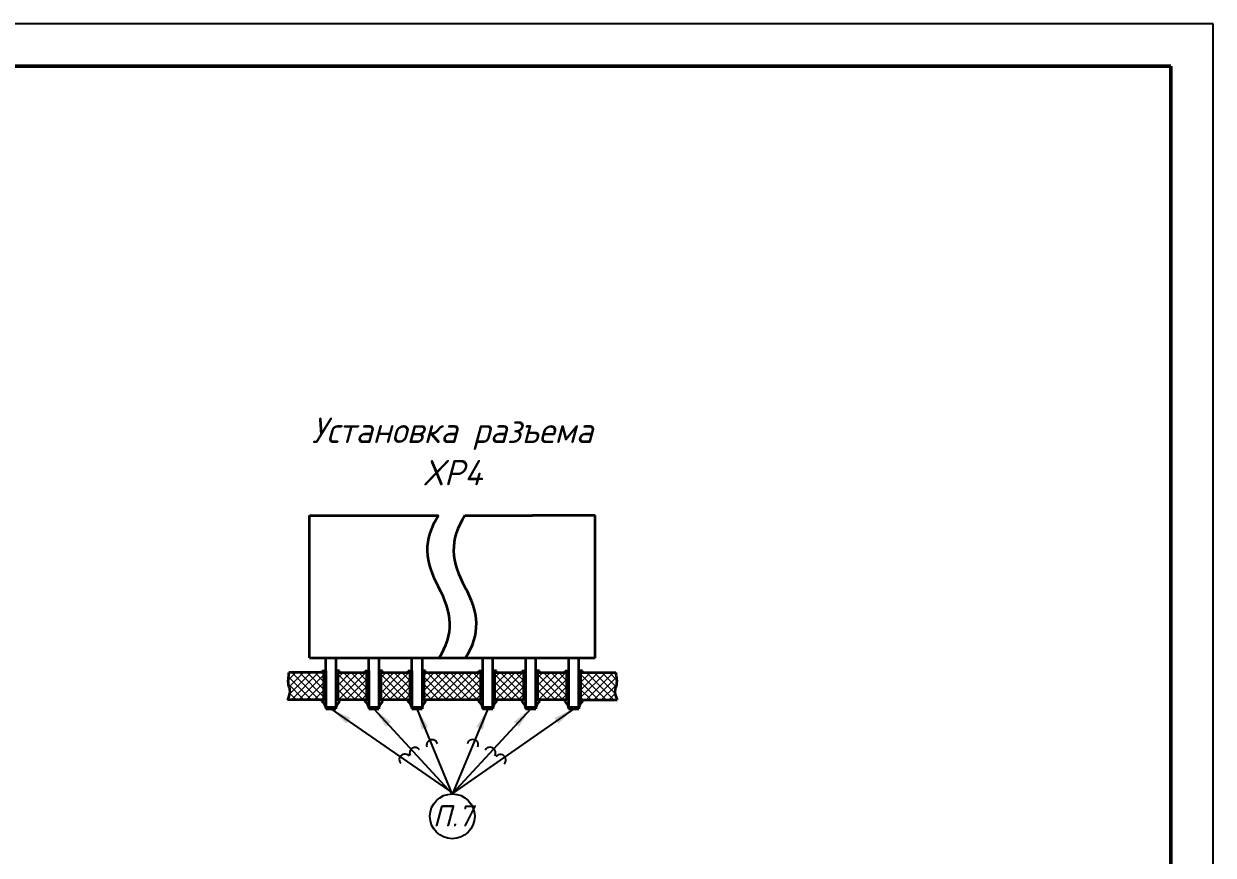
# Model space of a CAD drawing. Header units: inches. Extents: x -14 to 5184, y -66 to 1689.
# Drawn here: x 2976.3 to 3116.8, y 1157.1 to 1255.2 of the extents above; entities that cross this region are included whole.
import ezdxf

# ---------------------------------------------------------------- set-up
doc = ezdxf.new("R2010")
doc.units = ezdxf.units.IN
doc.header["$MEASUREMENT"] = 0
for name, color, linetype, lineweight in [('Видимые тонкие (ГОСТ)', 7, 'Continuous', 25), ('Видимый контур (ГОСТ)', 7, 'Continuous', 50), ('Текст', 7, 'Continuous', 15)]:
    doc.layers.add(name, color=color, linetype=linetype, lineweight=lineweight)
doc.styles.add('GOST-3.5', font='ISOCPEUR.TTF', dxfattribs={"width": 0.8, "oblique": 15, "height": 3.5})
doc.styles.add('GOSTcomon', font='ISOCPEUI.TTF')
doc.styles.add('Standart 3.0', font='gost_b.ttf', dxfattribs={"oblique": 15, "height": 3})
doc.dimstyles.new('Copy of GOST-Angular', dxfattribs={"dimtxt": 5, "dimasz": 2.5, "dimexe": 1, "dimexo": 0, "dimgap": 1.5, "dimtad": 1, "dimtoh": 1, "dimdec": 1, "dimzin": 0, "dimdsep": 46, "dimtxsty": 'GOST-3.5', "dimcen": -3, "dimdle": 1.25, "dimadec": 0, "dimazin": 0, "dimtfac": 0.75, "dimtdec": 1, "dimtmove": 0, "dimatfit": 3, "dimfxl": 1, "dimtvp": 1.5, "dimtolj": 1, "dimtzin": 0, "dimarcsym": 0})
pattern_1 = [(45, (-933.2097, -1208.7201), (-0.44901281, 0.44901281), []), (135, (-933.2097, -1208.7201), (-0.44901281, -0.44901281), [])]

msp = doc.modelspace()

# ---------------------------------------------------------------- hatches: boundary and pattern name
at = {"lineweight": 9, "transparency": 33554607}
h = msp.add_hatch(dxfattribs=at)
h.set_pattern_fill('ANSI37', color=0, scale=0.2)
h.set_pattern_definition([(45, (-757.6479, -1209.8821), (-0.44901281, 0.44901281), []), (135, (-757.6479, -1209.8821), (-0.44901281, -0.44901281), [])])
edge = h.paths.add_edge_path()
edge.add_line((3011.7777, 1178.6477), (3007.6421, 1178.6477))
edge.add_spline(control_points=[(3007.6421, 1178.6477), (3007.5486, 1178.1088), (3007.4299, 1177.4251), (3007.8475, 1176.3907), (3007.6343, 1175.8399), (3007.4757, 1175.4302)], knot_values=[0, 0, 0, 0, 1.59076821, 2.01775087, 3.25850238, 3.25850238, 3.25850238, 3.25850238], degree=3, periodic=0)
edge.add_line((3007.4757, 1175.4302), (3011.7777, 1175.4302))
edge.add_line((3011.7777, 1175.4302), (3011.7777, 1178.6477))
at = {"lineweight": 9, "ltscale": 2, "transparency": 33554607}
h = msp.add_hatch(dxfattribs=at)
h.set_pattern_fill('ANSI31', color=256, scale=2.145)
h.set_pattern_definition([(45, (-3183.63705, -423.92397), (-0.189593006, 0.189593006), [])])
edge = h.paths.add_edge_path()
edge.add_line((3011.9922, 1178.8622), (3011.9922, 1174.5799))
edge.add_arc((3010.742, 1174.1989), 1.307, 16.947489, 51.07197)
edge.add_line((3011.5632, 1178.8622), (3011.9922, 1178.8622))
edge.add_line((3011.5632, 1178.6477), (3011.5632, 1178.8622))
edge.add_line((3011.7777, 1178.6477), (3011.5632, 1178.6477))
edge.add_line((3011.7777, 1175.4302), (3011.7777, 1178.6477))
edge.add_line((3011.5632, 1175.4302), (3011.7777, 1175.4302))
edge.add_line((3011.5632, 1175.2157), (3011.5632, 1175.4302))
h = msp.add_hatch(dxfattribs=at)
h.set_pattern_fill('ANSI31', color=256, scale=2.145)
h.set_pattern_definition([(45, (-3182.43705, -423.92397), (-0.189593006, 0.189593006), [])])
edge = h.paths.add_edge_path()
edge.add_line((3013.1922, 1178.8622), (3013.1922, 1174.5799))
edge.add_arc((3014.4425, 1174.1989), 1.307, 128.92803, 163.052511)
edge.add_line((3013.6212, 1178.8622), (3013.1922, 1178.8622))
edge.add_line((3013.6212, 1178.6477), (3013.6212, 1178.8622))
edge.add_line((3013.4067, 1178.6477), (3013.6212, 1178.6477))
edge.add_line((3013.4067, 1175.4302), (3013.4067, 1178.6477))
edge.add_line((3013.6212, 1175.4302), (3013.4067, 1175.4302))
edge.add_line((3013.6212, 1175.2157), (3013.6212, 1175.4302))
at = {"lineweight": 9, "transparency": 33554607}
h = msp.add_hatch(dxfattribs=at)
h.set_pattern_fill('ANSI37', color=0, scale=0.2)
h.set_pattern_definition(pattern_1)
h.paths.add_polyline_path([(3013.4067, 1178.6477), (3016.8577, 1178.6477), (3016.8577, 1175.4302), (3013.4067, 1175.4302)])
at = {"lineweight": 9, "ltscale": 2, "transparency": 33554607}
h = msp.add_hatch(dxfattribs=at)
h.set_pattern_fill('ANSI31', color=256, scale=2.145)
h.set_pattern_definition([(45, (-3178.55705, -423.92397), (-0.189593006, 0.189593006), [])])
edge = h.paths.add_edge_path()
edge.add_line((3017.0722, 1178.8622), (3017.0722, 1174.5799))
edge.add_arc((3015.822, 1174.1989), 1.307, 16.947489, 51.07197)
edge.add_line((3016.6432, 1178.8622), (3017.0722, 1178.8622))
edge.add_line((3016.6432, 1178.6477), (3016.6432, 1178.8622))
edge.add_line((3016.8577, 1178.6477), (3016.6432, 1178.6477))
edge.add_line((3016.8577, 1175.4302), (3016.8577, 1178.6477))
edge.add_line((3016.6432, 1175.4302), (3016.8577, 1175.4302))
edge.add_line((3016.6432, 1175.2157), (3016.6432, 1175.4302))
h = msp.add_hatch(dxfattribs=at)
h.set_pattern_fill('ANSI31', color=256, scale=2.145)
h.set_pattern_definition([(45, (-3177.35705, -423.92397), (-0.189593006, 0.189593006), [])])
edge = h.paths.add_edge_path()
edge.add_line((3018.2722, 1178.8622), (3018.2722, 1174.5799))
edge.add_arc((3019.5225, 1174.1989), 1.307, 128.92803, 163.052511)
edge.add_line((3018.7012, 1178.8622), (3018.2722, 1178.8622))
edge.add_line((3018.7012, 1178.6477), (3018.7012, 1178.8622))
edge.add_line((3018.4867, 1178.6477), (3018.7012, 1178.6477))
edge.add_line((3018.4867, 1175.4302), (3018.4867, 1178.6477))
edge.add_line((3018.7012, 1175.4302), (3018.4867, 1175.4302))
edge.add_line((3018.7012, 1175.2157), (3018.7012, 1175.4302))
at = {"lineweight": 9, "transparency": 33554607}
h = msp.add_hatch(dxfattribs=at)
h.set_pattern_fill('ANSI37', color=0, scale=0.2)
h.set_pattern_definition([(45, (-928.1297, -1208.7201), (-0.44901281, 0.44901281), []), (135, (-928.1297, -1208.7201), (-0.44901281, -0.44901281), [])])
h.paths.add_polyline_path([(3018.4867, 1178.6477), (3021.9377, 1178.6477), (3021.9377, 1175.4302), (3018.4867, 1175.4302)])
at = {"lineweight": 9, "ltscale": 2, "transparency": 33554607}
h = msp.add_hatch(dxfattribs=at)
h.set_pattern_fill('ANSI31', color=256, scale=2.145)
h.set_pattern_definition([(45, (-3173.47705, -423.92397), (-0.189593006, 0.189593006), [])])
edge = h.paths.add_edge_path()
edge.add_line((3022.1522, 1178.8622), (3022.1522, 1174.5799))
edge.add_arc((3020.902, 1174.1989), 1.307, 16.947489, 51.07197)
edge.add_line((3021.7232, 1178.8622), (3022.1522, 1178.8622))
edge.add_line((3021.7232, 1178.6477), (3021.7232, 1178.8622))
edge.add_line((3021.9377, 1178.6477), (3021.7232, 1178.6477))
edge.add_line((3021.9377, 1175.4302), (3021.9377, 1178.6477))
edge.add_line((3021.7232, 1175.4302), (3021.9377, 1175.4302))
edge.add_line((3021.7232, 1175.2157), (3021.7232, 1175.4302))
h = msp.add_hatch(dxfattribs=at)
h.set_pattern_fill('ANSI31', color=256, scale=2.145)
h.set_pattern_definition([(45, (-3172.27705, -423.92397), (-0.189593006, 0.189593006), [])])
edge = h.paths.add_edge_path()
edge.add_line((3023.3522, 1178.8622), (3023.3522, 1174.5799))
edge.add_arc((3024.6025, 1174.1989), 1.307, 128.92803, 163.052511)
edge.add_line((3023.7812, 1178.8622), (3023.3522, 1178.8622))
edge.add_line((3023.7812, 1178.6477), (3023.7812, 1178.8622))
edge.add_line((3023.5667, 1178.6477), (3023.7812, 1178.6477))
edge.add_line((3023.5667, 1175.4302), (3023.5667, 1178.6477))
edge.add_line((3023.7812, 1175.4302), (3023.5667, 1175.4302))
edge.add_line((3023.7812, 1175.2157), (3023.7812, 1175.4302))
at = {"lineweight": 9, "transparency": 33554607}
h = msp.add_hatch(dxfattribs=at)
h.set_pattern_fill('ANSI37', color=0, scale=0.2)
h.set_pattern_definition(pattern_1)
h.paths.add_polyline_path([(3023.5667, 1178.6477), (3030.2942, 1178.6477), (3030.2942, 1175.4302), (3023.5667, 1175.4302)])
at = {"lineweight": 9, "ltscale": 2, "transparency": 33554607}
h = msp.add_hatch(dxfattribs=at)
h.set_pattern_fill('ANSI31', color=256, scale=2.145)
h.set_pattern_definition([(45, (-3165.12058, -423.92397), (-0.189593006, 0.189593006), [])])
edge = h.paths.add_edge_path()
edge.add_line((3030.5087, 1178.8622), (3030.5087, 1174.5799))
edge.add_arc((3029.2584, 1174.1989), 1.307, 16.947489, 51.07197)
edge.add_line((3030.0797, 1178.8622), (3030.5087, 1178.8622))
edge.add_line((3030.0797, 1178.6477), (3030.0797, 1178.8622))
edge.add_line((3030.2942, 1178.6477), (3030.0797, 1178.6477))
edge.add_line((3030.2942, 1175.4302), (3030.2942, 1178.6477))
edge.add_line((3030.0797, 1175.4302), (3030.2942, 1175.4302))
edge.add_line((3030.0797, 1175.2157), (3030.0797, 1175.4302))
h = msp.add_hatch(dxfattribs=at)
h.set_pattern_fill('ANSI31', color=256, scale=2.145)
h.set_pattern_definition([(45, (-3163.92058, -423.92397), (-0.189593006, 0.189593006), [])])
edge = h.paths.add_edge_path()
edge.add_line((3031.7087, 1178.8622), (3031.7087, 1174.5799))
edge.add_arc((3032.959, 1174.1989), 1.307, 128.92803, 163.052511)
edge.add_line((3032.1377, 1178.8622), (3031.7087, 1178.8622))
edge.add_line((3032.1377, 1178.6477), (3032.1377, 1178.8622))
edge.add_line((3031.9232, 1178.6477), (3032.1377, 1178.6477))
edge.add_line((3031.9232, 1175.4302), (3031.9232, 1178.6477))
edge.add_line((3032.1377, 1175.4302), (3031.9232, 1175.4302))
edge.add_line((3032.1377, 1175.2157), (3032.1377, 1175.4302))
at = {"lineweight": 9, "transparency": 33554607}
h = msp.add_hatch(dxfattribs=at)
h.set_pattern_fill('ANSI37', color=0, scale=0.2)
h.set_pattern_definition([(45, (-914.6932, -1208.7201), (-0.44901281, 0.44901281), []), (135, (-914.6932, -1208.7201), (-0.44901281, -0.44901281), [])])
h.paths.add_polyline_path([(3031.9232, 1178.6477), (3035.3742, 1178.6477), (3035.3742, 1175.4302), (3031.9232, 1175.4302)])
at = {"lineweight": 9, "ltscale": 2, "transparency": 33554607}
h = msp.add_hatch(dxfattribs=at)
h.set_pattern_fill('ANSI31', color=256, scale=2.145)
h.set_pattern_definition([(45, (-3160.04058, -423.92397), (-0.189593006, 0.189593006), [])])
edge = h.paths.add_edge_path()
edge.add_line((3035.5887, 1178.8622), (3035.5887, 1174.5799))
edge.add_arc((3034.3384, 1174.1989), 1.307, 16.947489, 51.07197)
edge.add_line((3035.1597, 1178.8622), (3035.5887, 1178.8622))
edge.add_line((3035.1597, 1178.6477), (3035.1597, 1178.8622))
edge.add_line((3035.3742, 1178.6477), (3035.1597, 1178.6477))
edge.add_line((3035.3742, 1175.4302), (3035.3742, 1178.6477))
edge.add_line((3035.1597, 1175.4302), (3035.3742, 1175.4302))
edge.add_line((3035.1597, 1175.2157), (3035.1597, 1175.4302))
h = msp.add_hatch(dxfattribs=at)
h.set_pattern_fill('ANSI31', color=256, scale=2.145)
h.set_pattern_definition([(45, (-3158.84058, -423.92397), (-0.189593006, 0.189593006), [])])
edge = h.paths.add_edge_path()
edge.add_line((3036.7887, 1178.8622), (3036.7887, 1174.5799))
edge.add_arc((3038.039, 1174.1989), 1.307, 128.92803, 163.052511)
edge.add_line((3037.2177, 1178.8622), (3036.7887, 1178.8622))
edge.add_line((3037.2177, 1178.6477), (3037.2177, 1178.8622))
edge.add_line((3037.0032, 1178.6477), (3037.2177, 1178.6477))
edge.add_line((3037.0032, 1175.4302), (3037.0032, 1178.6477))
edge.add_line((3037.2177, 1175.4302), (3037.0032, 1175.4302))
edge.add_line((3037.2177, 1175.2157), (3037.2177, 1175.4302))
at = {"lineweight": 9, "transparency": 33554607}
h = msp.add_hatch(dxfattribs=at)
h.set_pattern_fill('ANSI37', color=0, scale=0.2)
h.set_pattern_definition([(45, (-909.6132, -1208.7201), (-0.44901281, 0.44901281), []), (135, (-909.6132, -1208.7201), (-0.44901281, -0.44901281), [])])
h.paths.add_polyline_path([(3037.0032, 1178.6477), (3040.4542, 1178.6477), (3040.4542, 1175.4302), (3037.0032, 1175.4302)])
at = {"lineweight": 9, "ltscale": 2, "transparency": 33554607}
h = msp.add_hatch(dxfattribs=at)
h.set_pattern_fill('ANSI31', color=256, scale=2.145)
h.set_pattern_definition([(45, (-3154.96058, -423.92397), (-0.189593006, 0.189593006), [])])
edge = h.paths.add_edge_path()
edge.add_line((3040.6687, 1178.8622), (3040.6687, 1174.5799))
edge.add_arc((3039.4184, 1174.1989), 1.307, 16.947489, 51.07197)
edge.add_line((3040.2397, 1178.8622), (3040.6687, 1178.8622))
edge.add_line((3040.2397, 1178.6477), (3040.2397, 1178.8622))
edge.add_line((3040.4542, 1178.6477), (3040.2397, 1178.6477))
edge.add_line((3040.4542, 1175.4302), (3040.4542, 1178.6477))
edge.add_line((3040.2397, 1175.4302), (3040.4542, 1175.4302))
edge.add_line((3040.2397, 1175.2157), (3040.2397, 1175.4302))
h = msp.add_hatch(dxfattribs=at)
h.set_pattern_fill('ANSI31', color=256, scale=2.145)
h.set_pattern_definition([(45, (-3153.76058, -423.92397), (-0.189593006, 0.189593006), [])])
edge = h.paths.add_edge_path()
edge.add_line((3041.8687, 1178.8622), (3041.8687, 1174.5799))
edge.add_arc((3043.119, 1174.1989), 1.307, 128.92803, 163.052511)
edge.add_line((3042.2977, 1178.8622), (3041.8687, 1178.8622))
edge.add_line((3042.2977, 1178.6477), (3042.2977, 1178.8622))
edge.add_line((3042.0832, 1178.6477), (3042.2977, 1178.6477))
edge.add_line((3042.0832, 1175.4302), (3042.0832, 1178.6477))
edge.add_line((3042.2977, 1175.4302), (3042.0832, 1175.4302))
edge.add_line((3042.2977, 1175.2157), (3042.2977, 1175.4302))
at = {"lineweight": 9, "transparency": 33554607}
h = msp.add_hatch(dxfattribs=at)
h.set_pattern_fill('ANSI37', color=0, scale=0.2)
h.set_pattern_definition([(45, (-727.34244, -1209.8821), (-0.44901281, 0.44901281), []), (135, (-727.34244, -1209.8821), (-0.44901281, -0.44901281), [])])
edge = h.paths.add_edge_path()
edge.add_line((3042.0832, 1178.6477), (3046.2188, 1178.6477))
edge.add_spline(control_points=[(3046.2188, 1178.6477), (3046.3123, 1178.1088), (3046.431, 1177.4251), (3046.0134, 1176.3907), (3046.2266, 1175.8399), (3046.3852, 1175.4302)], knot_values=[0, 0, 0, 0, 1.59076821, 2.01775087, 3.25850238, 3.25850238, 3.25850238, 3.25850238], degree=3, periodic=0)
edge.add_line((3046.3852, 1175.4302), (3042.0832, 1175.4302))
edge.add_line((3042.0832, 1175.4302), (3042.0832, 1178.6477))
h = msp.add_hatch(dxfattribs=at)
h.set_pattern_fill('ANSI31', color=0, scale=0.07)
h.set_pattern_definition([(45, (-933.20968, -1208.72009), (-0.157154482, 0.157154482), [])])
h.paths.add_polyline_path([(3011.9922, 1174.5799), (3013.1922, 1174.5799), (3013.1922, 1174.3799), (3011.9922, 1174.3799)])
h = msp.add_hatch(dxfattribs=at)
h.set_pattern_fill('ANSI31', color=0, scale=0.07)
h.set_pattern_definition([(45, (-928.12968, -1208.72009), (-0.157154482, 0.157154482), [])])
h.paths.add_polyline_path([(3017.0722, 1174.5799), (3018.2722, 1174.5799), (3018.2722, 1174.3799), (3017.0722, 1174.3799)])
h = msp.add_hatch(dxfattribs=at)
h.set_pattern_fill('ANSI31', color=0, scale=0.07)
h.set_pattern_definition([(45, (-923.04968, -1208.72009), (-0.157154482, 0.157154482), [])])
h.paths.add_polyline_path([(3022.1522, 1174.5799), (3023.3522, 1174.5799), (3023.3522, 1174.3799), (3022.1522, 1174.3799)])
h = msp.add_hatch(dxfattribs=at)
h.set_pattern_fill('ANSI31', color=0, scale=0.07)
h.set_pattern_definition([(45, (-914.6932, -1208.72009), (-0.157154482, 0.157154482), [])])
h.paths.add_polyline_path([(3030.5087, 1174.5799), (3031.7087, 1174.5799), (3031.7087, 1174.3799), (3030.5087, 1174.3799)])
h = msp.add_hatch(dxfattribs=at)
h.set_pattern_fill('ANSI31', color=0, scale=0.07)
h.set_pattern_definition([(45, (-909.6132, -1208.72009), (-0.157154482, 0.157154482), [])])
h.paths.add_polyline_path([(3035.5887, 1174.5799), (3036.7887, 1174.5799), (3036.7887, 1174.3799), (3035.5887, 1174.3799)])
h = msp.add_hatch(dxfattribs=at)
h.set_pattern_fill('ANSI31', color=0, scale=0.07)
h.set_pattern_definition([(45, (-904.5332, -1208.72009), (-0.157154482, 0.157154482), [])])
h.paths.add_polyline_path([(3040.6687, 1174.5799), (3041.8687, 1174.5799), (3041.8687, 1174.3799), (3040.6687, 1174.3799)])

# ---------------------------------------------------------------- linework, layer by layer
at = {"lineweight": 35, "transparency": 33554607}
for p, q in [((3010.0522, 1180.3799), (3010.0522, 1197.1799)), ((3041.468, 1197.1799), (3036.388, 1197.1799)), ((3043.8087, 1197.1799), (3041.468, 1197.1799)), ((3043.8087, 1180.3799), (3043.8087, 1197.1799)), ((3011.9922, 1174.5799), (3011.9922, 1180.3799)), ((3013.1922, 1180.3799), (3013.1922, 1174.5799)), ((3017.0722, 1174.5799), (3017.0722, 1180.3799)), ((3017.0722, 1174.5799), (3017.0722, 1180.3799)), ((3018.2722, 1180.3799), (3018.2722, 1174.5799)), ((3018.2722, 1180.3799), (3018.2722, 1174.5799)), ((3022.1522, 1174.5799), (3022.1522, 1180.3799)), ((3023.3522, 1180.3799), (3023.3522, 1174.5799)), ((3030.5087, 1180.3799), (3030.5087, 1174.5799)), ((3031.7087, 1174.5799), (3031.7087, 1180.3799)), ((3035.5887, 1180.3799), (3035.5887, 1174.5799)), ((3035.5887, 1180.3799), (3035.5887, 1174.5799)), ((3036.7887, 1180.3799), (3040.6687, 1180.3799)), ((3036.7887, 1174.5799), (3036.7887, 1180.3799)), ((3036.7887, 1174.5799), (3036.7887, 1180.3799)), ((3040.6687, 1180.3799), (3040.6687, 1174.5799)), ((3041.8687, 1174.5799), (3041.8687, 1180.3799)), ((3041.8687, 1180.3799), (3043.8087, 1180.3799))]:
    msp.add_line(p, q, dxfattribs=at)
at = {"color": 0, "lineweight": 35, "transparency": 33554607}
for p, q in [((3010.0522, 1197.1799), (3020.2122, 1197.1799)), ((3015.1322, 1197.1799), (3025.2922, 1197.1799)), ((3028.4161, 1197.1799), (3036.388, 1197.1799)), ((3010.0522, 1180.3799), (3043.8087, 1180.3799)), ((3013.1922, 1180.3799), (3017.0722, 1180.3799)), ((3018.2722, 1180.3799), (3022.1522, 1180.3799)), ((3023.3522, 1180.3799), (3030.5087, 1180.3799)), ((3028.4924, 1180.3799), (3030.5087, 1180.3799)), ((3031.7087, 1180.3799), (3035.5887, 1180.3799)), ((3031.7087, 1180.3799), (3035.5887, 1180.3799)), ((3036.7887, 1180.3799), (3040.6687, 1180.3799)), ((3011.7777, 1178.6477, 0.0993), (3007.6421, 1178.6477, 0.0993)), ((3011.7777, 1178.6477, 0.0993), (3011.7777, 1175.4302, 0.0993)), ((3013.4067, 1178.6477, 0.0993), (3013.4067, 1175.4302, 0.0993)), ((3013.4067, 1178.6477, 0.0993), (3016.8577, 1178.6477, 0.0993)), ((3013.4067, 1175.4302, 0.0993), (3013.4067, 1178.6477, 0.0993)), ((3016.8577, 1178.6477, 0.0993), (3016.8577, 1175.4302, 0.0993)), ((3016.8577, 1178.6477, 0.0993), (3016.8577, 1175.4302, 0.0993)), ((3018.4867, 1178.6477, 0.0993), (3018.4867, 1175.4302, 0.0993)), ((3018.4867, 1178.6477, 0.1987), (3018.4867, 1175.4302, 0.1987)), ((3018.4867, 1178.6477, 0.1987), (3021.9377, 1178.6477, 0.1987)), ((3018.4867, 1175.4302, 0.1987), (3018.4867, 1178.6477, 0.1987)), ((3021.9377, 1178.6477, 0.0993), (3021.9377, 1175.4302, 0.0993)), ((3021.9377, 1178.6477, 0.1987), (3021.9377, 1175.4302, 0.1987)), ((3021.9377, 1178.6477, 0.1987), (3021.9377, 1175.4302, 0.1987)), ((3023.5667, 1178.6477, 0.0993), (3023.5667, 1175.4302, 0.0993)), ((3023.5667, 1178.6477, 0.0993), (3030.2942, 1178.6477, 0.0993)), ((3023.5667, 1175.4302, 0.0993), (3023.5667, 1178.6477, 0.0993)), ((3030.2942, 1178.6477, 0.0993), (3030.2942, 1175.4302, 0.0993)), ((3030.2942, 1178.6477, 0.0993), (3030.2942, 1175.4302, 0.0993)), ((3031.9232, 1178.6477, 0.0993), (3031.9232, 1175.4302, 0.0993)), ((3031.9232, 1178.6477, 0.1987), (3031.9232, 1175.4302, 0.1987)), ((3031.9232, 1178.6477, 0.1987), (3035.3742, 1178.6477, 0.1987)), ((3031.9232, 1175.4302, 0.1987), (3031.9232, 1178.6477, 0.1987)), ((3035.3742, 1178.6477, 0.0993), (3035.3742, 1175.4302, 0.0993)), ((3035.3742, 1178.6477, 0.1987), (3035.3742, 1175.4302, 0.1987)), ((3035.3742, 1178.6477, 0.1987), (3035.3742, 1175.4302, 0.1987)), ((3037.0032, 1178.6477, 0.0993), (3037.0032, 1175.4302, 0.0993)), ((3037.0032, 1178.6477, 0.1987), (3037.0032, 1175.4302, 0.1987)), ((3037.0032, 1178.6477, 0.1987), (3040.4542, 1178.6477, 0.1987)), ((3037.0032, 1175.4302, 0.1987), (3037.0032, 1178.6477, 0.1987)), ((3040.4542, 1178.6477, 0.0993), (3040.4542, 1175.4302, 0.0993)), ((3040.4542, 1178.6477, 0.1987), (3040.4542, 1175.4302, 0.1987)), ((3040.4542, 1178.6477, 0.1987), (3040.4542, 1175.4302, 0.1987)), ((3042.0832, 1178.6477, 0.0993), (3046.2188, 1178.6477, 0.0993)), ((3042.0832, 1178.6477, 0.0993), (3042.0832, 1175.4302, 0.0993)), ((3011.7777, 1175.4302, 0.0993), (3007.4757, 1175.4302, 0.0993)), ((3011.9922, 1174.5799), (3013.1922, 1174.5799)), ((3011.9922, 1174.5799), (3011.9922, 1174.3799)), ((3011.9922, 1174.3799), (3013.1922, 1174.3799)), ((3013.1922, 1174.5799), (3013.1922, 1174.3799)), ((3016.8577, 1175.4302, 0.0993), (3013.4067, 1175.4302, 0.0993)), ((3017.0722, 1174.5799), (3018.2722, 1174.5799)), ((3017.0722, 1174.5799), (3018.2722, 1174.5799)), ((3017.0722, 1174.5799), (3017.0722, 1174.3799)), ((3017.0722, 1174.3799), (3018.2722, 1174.3799)), ((3018.2722, 1174.5799), (3018.2722, 1174.3799)), ((3021.9377, 1175.4302, 0.1987), (3018.4867, 1175.4302, 0.1987)), ((3022.1522, 1174.5799), (3023.3522, 1174.5799)), ((3022.1522, 1174.5799), (3023.3522, 1174.5799)), ((3022.1522, 1174.5799), (3022.1522, 1174.3799)), ((3022.1522, 1174.3799), (3023.3522, 1174.3799)), ((3023.3522, 1174.5799), (3023.3522, 1174.3799)), ((3030.2942, 1175.4302, 0.0993), (3023.5667, 1175.4302, 0.0993)), ((3030.5087, 1174.5799), (3031.7087, 1174.5799)), ((3030.5087, 1174.5799), (3031.7087, 1174.5799)), ((3030.5087, 1174.5799), (3030.5087, 1174.3799)), ((3030.5087, 1174.3799), (3031.7087, 1174.3799)), ((3031.7087, 1174.5799), (3031.7087, 1174.3799)), ((3035.3742, 1175.4302, 0.1987), (3031.9232, 1175.4302, 0.1987)), ((3035.5887, 1174.5799), (3036.7887, 1174.5799)), ((3035.5887, 1174.5799), (3036.7887, 1174.5799)), ((3035.5887, 1174.5799), (3035.5887, 1174.3799)), ((3035.5887, 1174.3799), (3036.7887, 1174.3799)), ((3036.7887, 1174.5799), (3036.7887, 1174.3799)), ((3040.4542, 1175.4302, 0.1987), (3037.0032, 1175.4302, 0.1987)), ((3040.6687, 1174.5799), (3041.8687, 1174.5799)), ((3040.6687, 1174.5799), (3041.8687, 1174.5799)), ((3040.6687, 1174.5799), (3040.6687, 1174.3799)), ((3040.6687, 1174.3799), (3041.8687, 1174.3799)), ((3041.8687, 1174.5799), (3041.8687, 1174.3799)), ((3042.0832, 1175.4302, 0.0993), (3046.3852, 1175.4302, 0.0993))]:
    msp.add_line(p, q, dxfattribs=at)
at = {"lineweight": 35, "ltscale": 2, "transparency": 33554607}
for p, q in [((3011.5632, 1178.6477, 0.0993), (3011.5632, 1178.8622, 0.0993)), ((3011.5632, 1178.8622, 0.0993), (3011.9922, 1178.8622, 0.0993)), ((3011.7777, 1178.6477, 0.0993), (3011.5632, 1178.6477, 0.0993)), ((3011.7777, 1175.4302, 0.0993), (3011.7777, 1178.6477, 0.0993)), ((3011.9922, 1178.8622, 0.0993), (3011.9922, 1174.5799)), ((3013.6212, 1178.8622, 0.0993), (3013.1922, 1178.8622, 0.0993)), ((3013.1922, 1178.8622, 0.0993), (3013.1922, 1174.5799)), ((3013.4067, 1175.4302, 0.0993), (3013.4067, 1178.6477, 0.0993)), ((3013.4067, 1178.6477, 0.0993), (3013.6212, 1178.6477, 0.0993)), ((3013.6212, 1178.6477, 0.0993), (3013.6212, 1178.8622, 0.0993)), ((3016.6432, 1178.6477, 0.0993), (3016.6432, 1178.8622, 0.0993)), ((3016.6432, 1178.8622, 0.0993), (3017.0722, 1178.8622, 0.0993)), ((3016.8577, 1178.6477, 0.0993), (3016.6432, 1178.6477, 0.0993)), ((3016.8577, 1175.4302, 0.0993), (3016.8577, 1178.6477, 0.0993)), ((3017.0722, 1178.8622, 0.0993), (3017.0722, 1174.5799)), ((3018.7012, 1178.8622, 0.0993), (3018.2722, 1178.8622, 0.0993)), ((3018.2722, 1178.8622, 0.0993), (3018.2722, 1174.5799)), ((3018.4867, 1175.4302, 0.0993), (3018.4867, 1178.6477, 0.0993)), ((3018.4867, 1178.6477, 0.0993), (3018.7012, 1178.6477, 0.0993)), ((3018.4867, 1175.4302, 0.1987), (3018.4867, 1178.6477, 0.1987)), ((3018.4867, 1178.6477, 0.1987), (3018.7012, 1178.6477, 0.1987)), ((3018.7012, 1178.6477, 0.0993), (3018.7012, 1178.8622, 0.0993)), ((3021.7232, 1178.6477, 0.0993), (3021.7232, 1178.8622, 0.0993)), ((3021.7232, 1178.8622, 0.0993), (3022.1522, 1178.8622, 0.0993)), ((3021.9377, 1178.6477, 0.0993), (3021.7232, 1178.6477, 0.0993)), ((3021.9377, 1178.6477, 0.1987), (3021.7232, 1178.6477, 0.1987)), ((3021.9377, 1175.4302, 0.0993), (3021.9377, 1178.6477, 0.0993)), ((3021.9377, 1175.4302, 0.1987), (3021.9377, 1178.6477, 0.1987)), ((3022.1522, 1178.8622, 0.0993), (3022.1522, 1174.5799)), ((3023.7812, 1178.8622, 0.0993), (3023.3522, 1178.8622, 0.0993)), ((3023.3522, 1178.8622, 0.0993), (3023.3522, 1174.5799)), ((3023.5667, 1175.4302, 0.0993), (3023.5667, 1178.6477, 0.0993)), ((3023.5667, 1178.6477, 0.0993), (3023.7812, 1178.6477, 0.0993)), ((3023.7812, 1178.6477, 0.0993), (3023.7812, 1178.8622, 0.0993)), ((3030.0797, 1178.6477, 0.0993), (3030.0797, 1178.8622, 0.0993)), ((3030.0797, 1178.8622, 0.0993), (3030.5087, 1178.8622, 0.0993)), ((3030.2942, 1178.6477, 0.0993), (3030.0797, 1178.6477, 0.0993)), ((3030.2942, 1175.4302, 0.0993), (3030.2942, 1178.6477, 0.0993)), ((3030.5087, 1178.8622, 0.0993), (3030.5087, 1174.5799)), ((3032.1377, 1178.8622, 0.0993), (3031.7087, 1178.8622, 0.0993)), ((3031.7087, 1178.8622, 0.0993), (3031.7087, 1174.5799)), ((3031.9232, 1175.4302, 0.0993), (3031.9232, 1178.6477, 0.0993)), ((3031.9232, 1178.6477, 0.0993), (3032.1377, 1178.6477, 0.0993)), ((3031.9232, 1175.4302, 0.1987), (3031.9232, 1178.6477, 0.1987)), ((3031.9232, 1178.6477, 0.1987), (3032.1377, 1178.6477, 0.1987)), ((3032.1377, 1178.6477, 0.0993), (3032.1377, 1178.8622, 0.0993)), ((3035.1597, 1178.6477, 0.0993), (3035.1597, 1178.8622, 0.0993)), ((3035.1597, 1178.8622, 0.0993), (3035.5887, 1178.8622, 0.0993)), ((3035.3742, 1178.6477, 0.0993), (3035.1597, 1178.6477, 0.0993)), ((3035.3742, 1178.6477, 0.1987), (3035.1597, 1178.6477, 0.1987)), ((3035.3742, 1175.4302, 0.0993), (3035.3742, 1178.6477, 0.0993)), ((3035.3742, 1175.4302, 0.1987), (3035.3742, 1178.6477, 0.1987)), ((3035.5887, 1178.8622, 0.0993), (3035.5887, 1174.5799)), ((3037.2177, 1178.8622, 0.0993), (3036.7887, 1178.8622, 0.0993)), ((3036.7887, 1178.8622, 0.0993), (3036.7887, 1174.5799)), ((3037.0032, 1175.4302, 0.0993), (3037.0032, 1178.6477, 0.0993)), ((3037.0032, 1178.6477, 0.0993), (3037.2177, 1178.6477, 0.0993)), ((3037.0032, 1175.4302, 0.1987), (3037.0032, 1178.6477, 0.1987)), ((3037.0032, 1178.6477, 0.1987), (3037.2177, 1178.6477, 0.1987)), ((3037.2177, 1178.6477, 0.0993), (3037.2177, 1178.8622, 0.0993)), ((3040.2397, 1178.6477, 0.0993), (3040.2397, 1178.8622, 0.0993)), ((3040.2397, 1178.8622, 0.0993), (3040.6687, 1178.8622, 0.0993)), ((3040.4542, 1178.6477, 0.0993), (3040.2397, 1178.6477, 0.0993)), ((3040.4542, 1178.6477, 0.1987), (3040.2397, 1178.6477, 0.1987)), ((3040.4542, 1175.4302, 0.0993), (3040.4542, 1178.6477, 0.0993)), ((3040.4542, 1175.4302, 0.1987), (3040.4542, 1178.6477, 0.1987)), ((3040.6687, 1178.8622, 0.0993), (3040.6687, 1174.5799)), ((3042.2977, 1178.8622, 0.0993), (3041.8687, 1178.8622, 0.0993)), ((3041.8687, 1178.8622, 0.0993), (3041.8687, 1174.5799)), ((3042.0832, 1175.4302, 0.0993), (3042.0832, 1178.6477, 0.0993)), ((3042.0832, 1178.6477, 0.0993), (3042.2977, 1178.6477, 0.0993)), ((3042.2977, 1178.6477, 0.0993), (3042.2977, 1178.8622, 0.0993)), ((3011.5632, 1175.2157, 0.0993), (3011.5632, 1175.4302, 0.0993)), ((3011.5632, 1175.4302, 0.0993), (3011.7777, 1175.4302, 0.0993)), ((3013.1922, 1175.1316, 0), (3013.1922, 1174.8307, 0)), ((3013.1922, 1175.1316, 0), (3013.1922, 1174.8307, 0)), ((3013.6212, 1175.4302, 0.0993), (3013.4067, 1175.4302, 0.0993)), ((3013.6212, 1175.2157, 0.0993), (3013.6212, 1175.4302, 0.0993)), ((3016.6432, 1175.2157, 0.0993), (3016.6432, 1175.4302, 0.0993)), ((3016.6432, 1175.4302, 0.0993), (3016.8577, 1175.4302, 0.0993)), ((3018.2722, 1175.1316, 0), (3018.2722, 1174.8307, 0)), ((3018.2722, 1175.1316, 0), (3018.2722, 1174.8307, 0)), ((3018.7012, 1175.4302, 0.0993), (3018.4867, 1175.4302, 0.0993)), ((3018.7012, 1175.4302, 0.1987), (3018.4867, 1175.4302, 0.1987)), ((3018.7012, 1175.2157, 0.0993), (3018.7012, 1175.4302, 0.0993)), ((3021.7232, 1175.2157, 0.0993), (3021.7232, 1175.4302, 0.0993)), ((3021.7232, 1175.4302, 0.0993), (3021.9377, 1175.4302, 0.0993)), ((3021.7232, 1175.4302, 0.1987), (3021.9377, 1175.4302, 0.1987)), ((3023.3522, 1175.1316, 0), (3023.3522, 1174.8307, 0)), ((3023.3522, 1175.1316, 0), (3023.3522, 1174.8307, 0)), ((3023.7812, 1175.4302, 0.0993), (3023.5667, 1175.4302, 0.0993)), ((3023.7812, 1175.2157, 0.0993), (3023.7812, 1175.4302, 0.0993)), ((3030.0797, 1175.2157, 0.0993), (3030.0797, 1175.4302, 0.0993)), ((3030.0797, 1175.4302, 0.0993), (3030.2942, 1175.4302, 0.0993)), ((3031.7087, 1175.1316, 0), (3031.7087, 1174.8307, 0)), ((3031.7087, 1175.1316, 0), (3031.7087, 1174.8307, 0)), ((3032.1377, 1175.4302, 0.0993), (3031.9232, 1175.4302, 0.0993)), ((3032.1377, 1175.4302, 0.1987), (3031.9232, 1175.4302, 0.1987)), ((3032.1377, 1175.2157, 0.0993), (3032.1377, 1175.4302, 0.0993)), ((3035.1597, 1175.2157, 0.0993), (3035.1597, 1175.4302, 0.0993)), ((3035.1597, 1175.4302, 0.0993), (3035.3742, 1175.4302, 0.0993)), ((3035.1597, 1175.4302, 0.1987), (3035.3742, 1175.4302, 0.1987)), ((3036.7887, 1175.1316, 0), (3036.7887, 1174.8307, 0)), ((3036.7887, 1175.1316, 0), (3036.7887, 1174.8307, 0)), ((3037.2177, 1175.4302, 0.0993), (3037.0032, 1175.4302, 0.0993)), ((3037.2177, 1175.4302, 0.1987), (3037.0032, 1175.4302, 0.1987)), ((3037.2177, 1175.2157, 0.0993), (3037.2177, 1175.4302, 0.0993)), ((3040.2397, 1175.2157, 0.0993), (3040.2397, 1175.4302, 0.0993)), ((3040.2397, 1175.4302, 0.0993), (3040.4542, 1175.4302, 0.0993)), ((3040.2397, 1175.4302, 0.1987), (3040.4542, 1175.4302, 0.1987)), ((3041.8687, 1175.1316, 0), (3041.8687, 1174.8307, 0)), ((3041.8687, 1175.1316, 0), (3041.8687, 1174.8307, 0)), ((3042.2977, 1175.4302, 0.0993), (3042.0832, 1175.4302, 0.0993)), ((3042.2977, 1175.2157, 0.0993), (3042.2977, 1175.4302, 0.0993))]:
    msp.add_line(p, q, dxfattribs=at)
at = {"lineweight": 25, "ltscale": 2, "transparency": 33554607}
msp.add_circle((3026.9305, 1161.6742), 2.6468, dxfattribs=at)
at = {"lineweight": 35, "ltscale": 2, "transparency": 33554607}
for centre, start, end in [((3010.742, 1174.1989), 16.947489, 51.07197), ((3014.4425, 1174.1989), 128.92803, 163.052511), ((3015.822, 1174.1989), 16.947489, 51.07197), ((3019.5225, 1174.1989), 128.92803, 163.052511), ((3020.902, 1174.1989), 16.947489, 51.07197), ((3024.6025, 1174.1989), 128.92803, 163.052511), ((3029.2584, 1174.1989), 16.947489, 51.07197), ((3032.959, 1174.1989), 128.92803, 163.052511), ((3034.3384, 1174.1989), 16.947489, 51.07197), ((3038.039, 1174.1989), 128.92803, 163.052511), ((3039.4184, 1174.1989), 16.947489, 51.07197), ((3043.119, 1174.1989), 128.92803, 163.052511)]:
    msp.add_arc(centre, 1.307, start, end, dxfattribs=at)
at = {"color": 0, "lineweight": 25, "transparency": 33554607}
for centre, start, end in [((3024.5499, 1170.0677, 0.687), 14.678966, 196.99041), ((3029.3481, 1170.0956, 0.687), 339.567556, 168.39622), ((3031.3981, 1169.1855, 0.687), 326.779527, 151.732709), ((3021.3189, 1168.3692), 37.836859, 222.101109), ((3022.5236, 1169.1473, 0.687), 33.683259, 207.372325), ((3032.6029, 1168.3392), 316.021388, 143.177651)]:
    msp.add_arc(centre, 0.65, start, end, dxfattribs=at)
at = {"color": 0, "lineweight": 35, "transparency": 33554607}
for points, knots in [([(3025.2922, 1197.1799), (3024.368, 1195.7815), (3023.4731, 1192.9715), (3024.5215, 1190.1787), (3025.3042, 1188.7399)], [0, 0, 0, 0, 9.12563067, 18.42799274, 18.42799274, 18.42799274, 18.42799274]), ([(3025.2922, 1197.1799), (3024.368, 1195.7815), (3023.4731, 1192.9715), (3024.5215, 1190.1787), (3025.3042, 1188.7399)], [0, 0, 0, 0, 9.12563067, 18.42799274, 18.42799274, 18.42799274, 18.42799274]), ([(3028.4161, 1197.1799), (3027.4919, 1195.7815), (3026.597, 1192.9715), (3027.6454, 1190.1787), (3028.4281, 1188.7399)], [0, 0, 0, 0, 9.12563067, 18.42799274, 18.42799274, 18.42799274, 18.42799274]), ([(3028.4161, 1197.1799), (3027.4919, 1195.7815), (3026.597, 1192.9715), (3027.6454, 1190.1787), (3028.4281, 1188.7399)], [0, 0, 0, 0, 9.12563067, 18.42799274, 18.42799274, 18.42799274, 18.42799274]), ([(3028.4161, 1197.1799), (3027.4919, 1195.7815), (3026.597, 1192.9715), (3027.6454, 1190.1787), (3028.4281, 1188.7399)], [0, 0, 0, 0, 9.12563067, 18.42799274, 18.42799274, 18.42799274, 18.42799274]), ([(3025.3685, 1180.3799), (3026.2571, 1181.7514), (3027.1253, 1184.5347), (3026.0869, 1187.301), (3025.3042, 1188.7399)], [0.17418869, 0.17418869, 0.17418869, 0.17418869, 9.12563067, 18.42799274, 18.42799274, 18.42799274, 18.42799274]), ([(3025.3685, 1180.3799), (3026.2571, 1181.7514), (3027.1253, 1184.5347), (3026.0869, 1187.301), (3025.3042, 1188.7399)], [0.17418869, 0.17418869, 0.17418869, 0.17418869, 9.12563067, 18.42799274, 18.42799274, 18.42799274, 18.42799274]), ([(3028.4924, 1180.3799), (3029.381, 1181.7514), (3030.2493, 1184.5347), (3029.2108, 1187.301), (3028.4281, 1188.7399)], [0.17418869, 0.17418869, 0.17418869, 0.17418869, 9.12563067, 18.42799274, 18.42799274, 18.42799274, 18.42799274]), ([(3028.4924, 1180.3799), (3029.381, 1181.7514), (3030.2493, 1184.5347), (3029.2108, 1187.301), (3028.4281, 1188.7399)], [0.17418869, 0.17418869, 0.17418869, 0.17418869, 9.12563067, 18.42799274, 18.42799274, 18.42799274, 18.42799274]), ([(3028.4924, 1180.3799), (3029.381, 1181.7514), (3030.2493, 1184.5347), (3029.2108, 1187.301), (3028.4281, 1188.7399)], [0.17418869, 0.17418869, 0.17418869, 0.17418869, 9.12563067, 18.42799274, 18.42799274, 18.42799274, 18.42799274])]:
    msp.add_open_spline(points, degree=3, knots=knots, dxfattribs=at)
for points in [[(3007.6421, 1178.6477, 0.0993), (3007.596, 1177.0576), (3007.7152, 1176.6476), (3007.4757, 1175.4302, 0.0993)], [(3046.2188, 1178.6477, 0.0993), (3046.265, 1177.0576), (3046.1457, 1176.6476), (3046.3852, 1175.4302, 0.0993)]]:
    msp.add_spline(points, degree=3, dxfattribs=at)
at = {"layer": 'Видимые тонкие (ГОСТ)', "transparency": 33554684}
for p, q in [((3116.7701, 1255.2356), (2522.7701, 1255.2356)), ((3116.7701, 835.2356), (3116.7701, 1255.2356))]:
    msp.add_line(p, q, dxfattribs=at)
at = {"layer": 'Видимый контур (ГОСТ)', "transparency": 33554684}
for p, q in [((3111.7701, 1250.2356), (2542.7701, 1250.2356)), ((3111.7701, 840.2356), (3111.7701, 1250.2356))]:
    msp.add_line(p, q, dxfattribs=at)

# ---------------------------------------------------------------- texts
at = {"layer": 'Текст', "color": 0, "transparency": 33554687, "insert": (3026.9305, 1200.7446), "char_height": 3, "attachment_point": 8, "style": 'Standart 3.0'}
msp.add_mtext_dynamic_manual_height_columns('\\pxqc;{\\fGOST type B|b0|i0|c204|p0;Установка разъема }\\PXP4', width=47.884062, gutter_width=13, heights=[8.2311], dxfattribs=at)
at = {"layer": 'Текст', "transparency": 33554607, "insert": (3024.6274, 1162.9785), "char_height": 2.5, "attachment_point": 1, "style": 'GOSTcomon'}
msp.add_mtext_dynamic_manual_height_columns('{\\fISOCPEUR|b0|i1|c204|p0;П.7}', width=14.422852, gutter_width=1, heights=[0], dxfattribs=at)

# ---------------------------------------------------------------- leaders
at = {"lineweight": 25, "ltscale": 2, "transparency": 33554607}
for points in [[(3012.5922, 1174.3799, 0.687), (3026.9955, 1164.4178, 0.687)], [(3017.6722, 1174.3799, 0.687), (3026.9305, 1164.3473, 0.687)], [(3022.7522, 1174.3799, 0.687), (3026.9305, 1164.2602, 0.687)], [(3031.1087, 1174.3799, 0.687), (3026.9305, 1164.2602, 0.687)], [(3036.1887, 1174.3799, 0.687), (3026.9305, 1164.3473, 0.687)], [(3041.2687, 1174.3799, 0.687), (3026.9955, 1164.4178, 0.687)]]:
    msp.add_leader(points, dimstyle='Copy of GOST-Angular', override={"dimgap": 1.5, "dimtad": 0}, dxfattribs=at)

doc.saveas('drawing.dxf')
